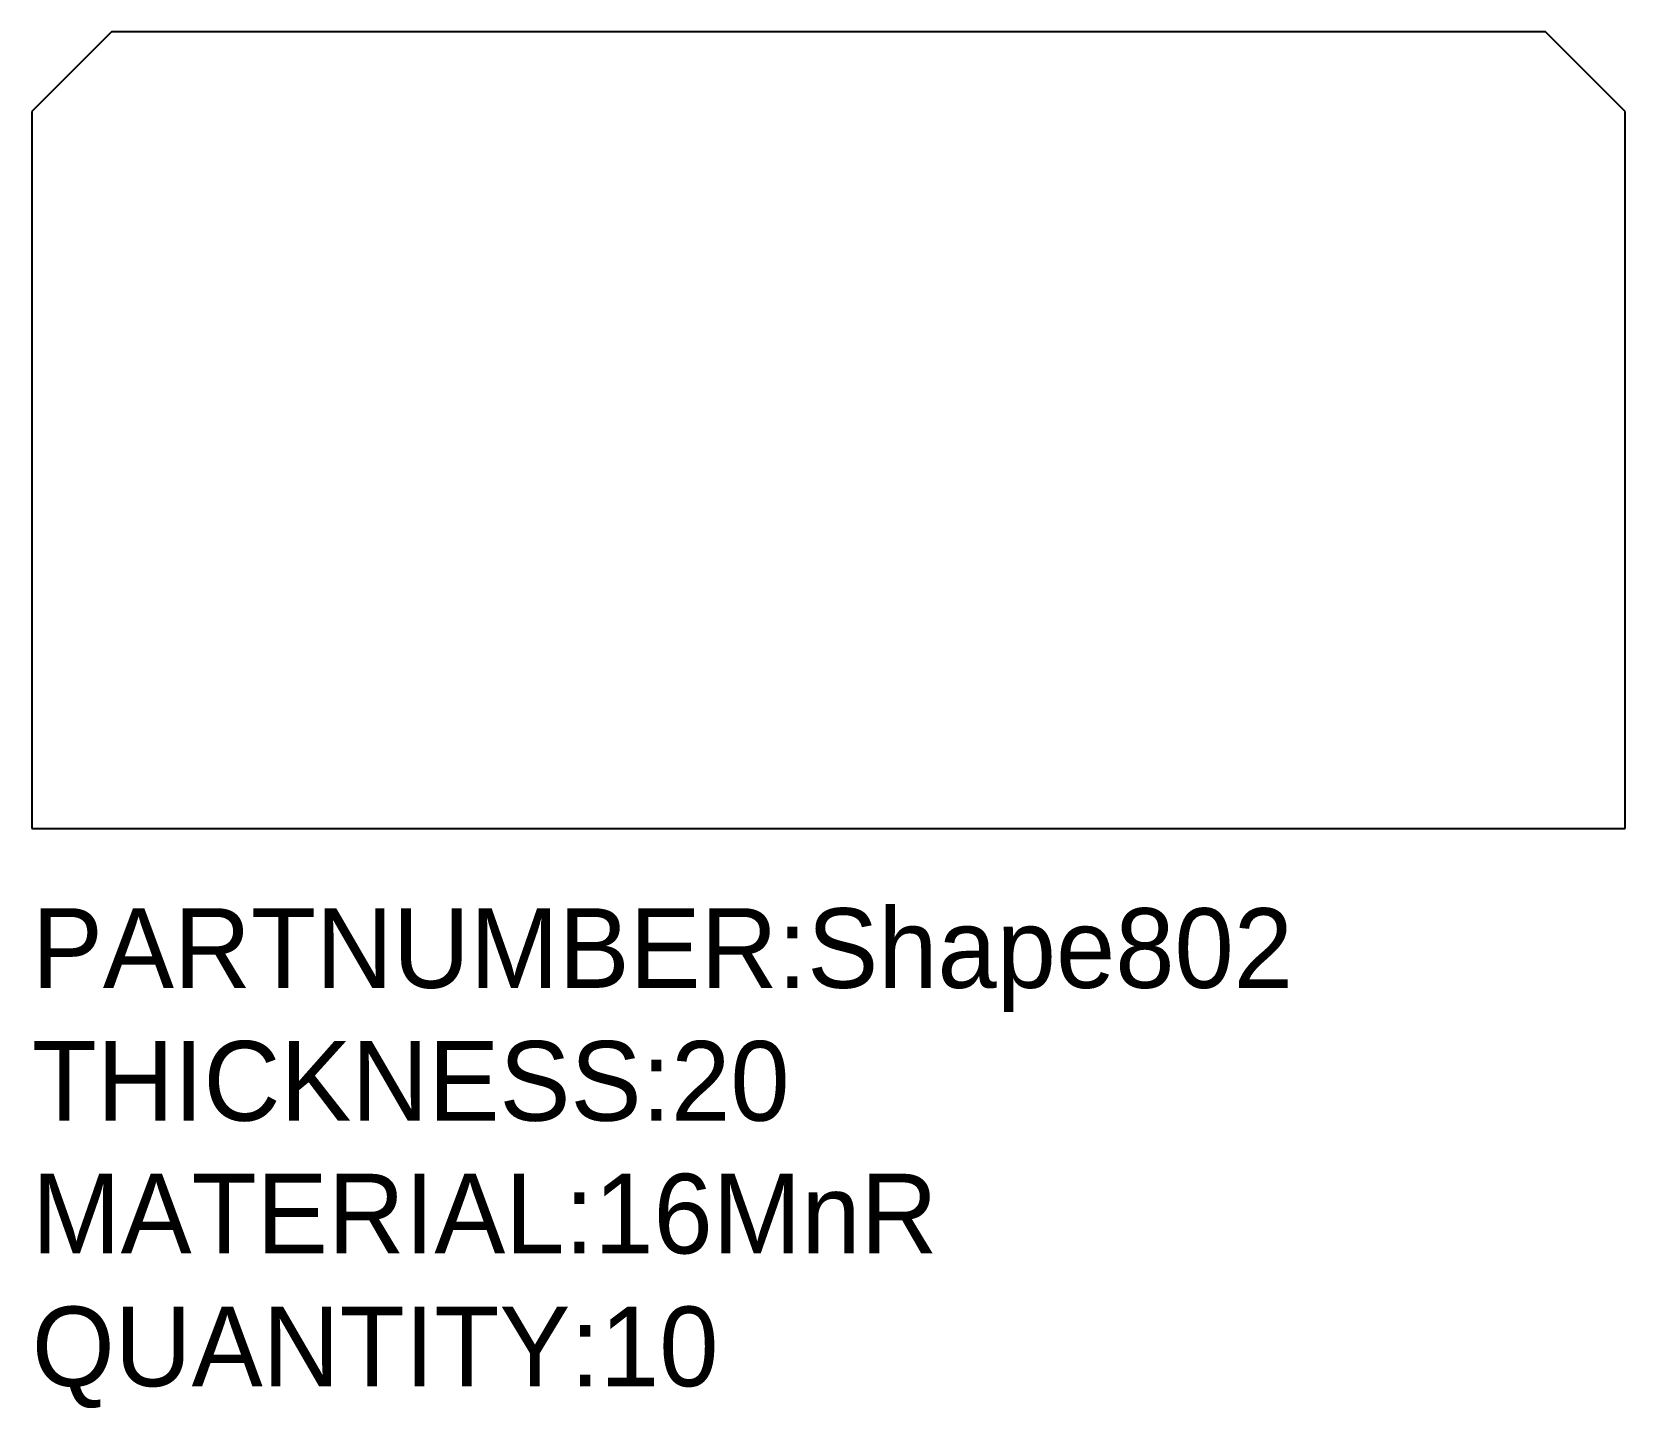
# Model space of a CAD drawing. Extents: x 0 to 200, y -73 to 100.
import ezdxf

# ---------------------------------------------------------------- set-up
doc = ezdxf.new("R2010")
doc.units = 0

msp = doc.modelspace()

# ---------------------------------------------------------------- linework, layer by layer
for p, q in [((10, 100), (0, 90)), ((190, 100), (10, 100)), ((200, 90), (190, 100)), ((0, 90), (0, 0)), ((200, 0), (200, 90)), ((0, 0), (200, 0))]:
    msp.add_line(p, q)

# ---------------------------------------------------------------- texts
for s, p in [('PARTNUMBER:Shape802', (0, -20)), ('THICKNESS:20', (0, -36.67)), ('MATERIAL:16MnR', (0, -53.33)), ('QUANTITY:10', (0, -70))]:
    msp.add_text(s, height=10).set_placement(p)

doc.saveas('drawing.dxf')
